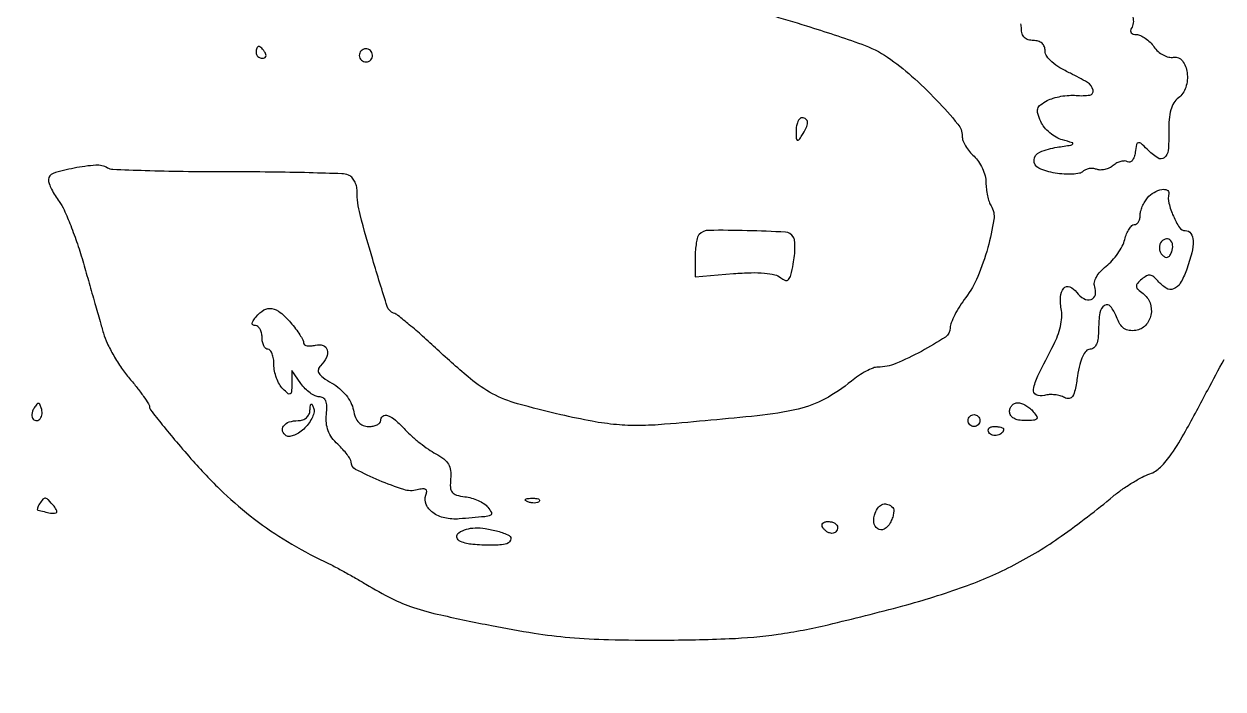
# Model space of a CAD drawing. Extents: x 0 to 5034, y 0 to 2560.
# Drawn here: x 4029.9 to 4232, y 466.8 to 578.8 of the extents above; entities that cross this region are included whole.
import ezdxf

# ---------------------------------------------------------------- set-up
doc = ezdxf.new("R2010")
doc.units = 0

msp = doc.modelspace()

# ---------------------------------------------------------------- linework, layer by layer
for points in [[(4149.223276, 582.13271, -0.009067), (4161.76006, 578.472931, -0.009498), (4171.095524, 575.36724, -0.064028), (4175.439285, 573.171473, -0.032314), (4179.491275, 570.023305, -0.021736), (4183.705811, 565.948085, -0.016213), (4187.273488, 561.931787, -0.175234), (4188, 559.922461, 0.093326), (4188.140568, 559.175913, 0.039177), (4188.5875, 558.251963, 0.037002), (4189.234701, 557.311654, 0.039631), (4190, 556.5, -0.06022), (4190.766822, 555.616718, -0.041415), (4191.416998, 554.45942, -0.041638), (4191.863208, 553.221094, -0.064269), (4192.015313, 552.095012, 0.027923), (4192.082711, 551.004637, 0.024206), (4192.272022, 549.874477, 0.024938), (4192.544709, 548.866627, 0.062829), (4192.867713, 548.179805, -0.183052), (4193.346047, 545.855875, -0.027497), (4192.31654, 541.120568, -0.03156), (4190.632698, 536.238974, -0.064175), (4188.607432, 532.729738, 0.021737), (4187.609397, 531.296087, 0.023417), (4186.765933, 529.815559, 0.023784), (4186.166707, 528.486104, 0.094253), (4186, 527.609604, -0.252755), (4185.16986, 526.072331, -0.020932), (4181.135506, 523.661362, -0.026781), (4176.809307, 521.607451, -0.096262), (4173.826725, 521.009769, 0.092002), (4172.994033, 520.850209, 0.027609), (4171.814624, 520.312137, 0.026652), (4170.531819, 519.549255, 0.026022), (4169.326725, 518.648568, -0.049484), (4164.887319, 515.644023, -0.067323), (4160.36936, 513.934944, -0.032135), (4153.476874, 512.801713, -0.003708), (4137.849255, 511.371047, -0.01789), (4133.546975, 511.163945, -0.026054), (4129.75323, 511.314905, -0.022958), (4125.658913, 511.882595, -0.010358), (4120.349255, 512.983252, -0.012536), (4113.045239, 514.849705, -0.052725), (4108.848236, 516.529, -0.053074), (4105.108497, 519.043864, -0.012812), (4099.509789, 523.990894, 0.005671), (4097.067495, 526.211814, 0.007799), (4094.819162, 528.148317, 0.005285), (4092.900167, 529.715601, 0.08825), (4092.18065, 530.107032, -0.239156), (4091.102905, 531.198425, -0.004456), (4088.645011, 539.124454, -0.009607), (4086.525217, 546.707807, -0.06197), (4086.012423, 550.643011, 0.062222), (4085.899814, 551.503812, 0.060428), (4085.578625, 552.31961, 0.065553), (4085.107567, 552.970174, 0.112159), (4084.55311, 553.341246, 0.083456), (4083.455133, 553.563682, 0.001787), (4077.939647, 553.727996, 0.004067), (4071.470218, 553.844942, 0.002726), (4064.070996, 553.878164, -0.003306), (4056.696863, 553.919831, -0.005064), (4050.307509, 554.06292, -0.001915), (4044.832065, 554.262035, -0.129058), (4043.946887, 554.532826, 0.158516), (4041.995255, 555.008681, 0.029814), (4038.307022, 554.508213, 0.026154), (4034.770401, 553.617301, 0.329095), (4034, 552.573586, 0.088522), (4034.117666, 551.91418, 0.025112), (4034.528235, 550.952176, 0.024459), (4035.109975, 549.893621, 0.023669), (4035.798247, 548.884859, -0.055731), (4036.635624, 547.471048, -0.012064), (4037.741241, 544.850552, -0.012442), (4038.878402, 541.737627, -0.011613), (4039.887497, 538.5, -0.000026), (4040.843431, 535.161289, -0.000025), (4041.821172, 531.745093, -0.000025), (4042.689327, 528.710657, -0.000084), (4043.253067, 526.738616, 0.041127), (4043.901189, 525.019229, 0.019957), (4044.991983, 522.937224, 0.019643), (4046.307656, 520.847004, 0.026726), (4047.663817, 519.079651, -0.009679), (4048.94291, 517.525402, -0.013396), (4050.02462, 516.079931, -0.009929), (4050.860862, 514.846497, -0.140214), (4051.015739, 514.341036, 0.162932), (4051.212941, 513.786621, 0.002961), (4053.183555, 511.302775, 0.007009), (4055.558486, 508.428912, 0.004583), (4058.373434, 505.179051, 0.021753), (4063.491739, 499.863268, 0.027238), (4068.69848, 495.420776, 0.02774), (4074.274592, 491.635105, 0.02408), (4080.5, 488.292024, -0.009835), (4081.931307, 487.575147, -0.004354), (4083.79375, 486.575253, -0.004307), (4085.749164, 485.481398, -0.00579), (4087.5, 484.455027, 0.018405), (4091.879103, 482.034219, 0.037596), (4095.504157, 480.531247, 0.02563), (4100.104193, 479.274822, 0.004743), (4108.699325, 477.479678, 0.010288), (4115.84858, 476.209477, 0.017537), (4121.871692, 475.48207, 0.015555), (4128.406228, 475.128804, 0.006294), (4137.330773, 475.036755, 0.009686), (4148.754015, 475.284035, 0.024969), (4156.969661, 476.033239, 0.022999), (4165.445739, 477.635761, 0.007174), (4178, 480.803932, 0.020509), (4188.384269, 484.045275, 0.034103), (4196.782203, 487.712756, 0.03374), (4204.665228, 492.517545, 0.019567), (4213.472376, 499.26806, -0.020691), (4214.956974, 500.400689, -0.015939), (4216.663115, 501.514766, -0.016205), (4218.327014, 502.454649, -0.036604), (4219.654372, 503.029358, 0.113842), (4221.430229, 504.148025, 0.044626), (4223.290462, 506.389311, 0.024862), (4225.663245, 510.226166, 0.005283), (4229.385488, 517.144998, -0.004753), (4232.153383, 522.303006, -0.006284)], [(4216.753462, 579.939561, -0.218104), (4216.514451, 578.023382, 0.128074), (4216.394643, 577.63444, 0.189345), (4216.509063, 577.300618, 0.14656), (4216.856124, 577.075569, 0.071178), (4217.384279, 577, -0.106897), (4218.063768, 576.85305, -0.046378), (4218.870902, 576.392351, -0.043052), (4219.669998, 575.722825, -0.044112), (4220.335491, 574.931407, 0.061582), (4221.027945, 574.163877, 0.056814), (4221.904476, 573.563875, 0.060697), (4222.824277, 573.21186, 0.103897), (4223.642195, 573.181407, -0.281474), (4225.127584, 572.589996, -0.131843), (4225.927023, 570.594032, -0.104477), (4225.702984, 568.094986, -0.161845), (4224.458034, 566.345656, 0.098135), (4223.683354, 565.503654, 0.068952), (4223.168118, 564.319659, 0.0508), (4222.889455, 562.708395, 0.022456), (4222.835749, 560.546342, -0.026614), (4222.73453, 557.493791, -0.208148), (4222.072392, 556.27248, -0.322148), (4220.96303, 556.227792, -0.051265), (4219.178571, 557.687062, 0.012987), (4218.124574, 558.692751, 0.252126), (4217.701308, 558.797238, 0.284985), (4217.415281, 558.498465, 0.015845), (4217.178506, 557.172231, -0.04612), (4216.985013, 556.371708, -0.087812), (4216.665834, 555.793664, -0.142944), (4216.279861, 555.525536, -0.222768), (4215.884701, 555.571259, 0.133303), (4215.40641, 555.713222, 0.066542), (4214.77399, 555.643757, 0.058804), (4214.093256, 555.387711, 0.053924), (4213.46893, 554.974214, -0.062284), (4212.813528, 554.555677, -0.053478), (4212.040915, 554.284934, -0.056046), (4211.273103, 554.193736, -0.093434), (4210.63459, 554.309979, 0.070592), (4210.035992, 554.447272, 0.060449), (4209.389173, 554.423819, 0.062884), (4208.793894, 554.250969, 0.09458), (4208.348024, 553.948024, -0.150616), (4207.764792, 553.639617, -0.031708), (4206.607174, 553.495292, -0.030558), (4205.18959, 553.495943, -0.024835), (4203.679501, 553.664584, -0.067148), (4200.915918, 554.50425, -0.314163), (4200.116453, 555.859581, -0.282312), (4201.097394, 557.215862, -0.060925), (4204.011353, 558.030578, 0.002458), (4206.33618, 558.395855, 0.195297), (4206.646071, 558.584361, 0.521514), (4206.577471, 558.7894, 0.00577), (4204.921439, 559.256602, -0.064811), (4203.854117, 559.698922, -0.044485), (4202.779466, 560.451981, -0.044578), (4201.857971, 561.380574, -0.066332), (4201.250574, 562.349395, -0.032807), (4200.741718, 563.693391, -0.149357), (4200.741866, 564.520182, -0.160392), (4201.202311, 565.172323, -0.039475), (4202.329134, 565.877274, -0.048171), (4203.357054, 566.292448, -0.027545), (4204.660598, 566.601128, -0.027293), (4206.018474, 566.768811, -0.040385), (4207.217582, 566.753903, 0.061424), (4209.534872, 566.822362, 0.444481), (4210.078649, 567.648626, 0.193888), (4209.131323, 568.92772, 0.028872), (4206.25, 570.47412, -0.025848), (4204.465356, 571.418087, -0.046224), (4203.126202, 572.395708, -0.059809), (4202.274439, 573.350669, -0.153403), (4202, 574.22412, 0.092858), (4201.861701, 574.962384, 0.119138), (4201.46845, 575.528015, 0.110419), (4200.833725, 575.879865, 0.071677), (4200, 576, -0.072254), (4199.126841, 576.126841, -0.124864), (4198.5, 576.5, -0.124864), (4198.126841, 577.126841, -0.072254), (4198, 578, 0.071973), (4197.885957, 578.788161, 0.094927)], [(4333.80723, 348.200801, -0.000043), (4256.765145, 349.011289, -0.136582)]]:
    msp.add_lwpolyline(points, format="xyb")
for points in [[(4069, 574, 0.105053), (4069.081062, 573.618444, 0.099167), (4069.311086, 573.29375, 0.09642), (4069.654762, 573.076123, 0.093332), (4070.059017, 573, 0.108972), (4070.413961, 573.078288, 0.182303), (4070.6254, 573.29375, 0.161196), (4070.656512, 573.6179, 0.082592), (4070.5, 574, 0.029505), (4070.231006, 574.382774, 0.035638), (4069.933975, 574.70625, 0.038439), (4069.65171, 574.934461, 0.151918), (4069.440983, 575, 0.210953), (4069.272352, 574.92554, 0.081139), (4069.129539, 574.70625, 0.061769), (4069.032345, 574.382849, 0.042167)], [(4086.552786, 574.08541, 0.099038), (4086.401684, 573.679226, 0.097945), (4086.417584, 573.244476, 0.097945), (4086.597789, 572.848514, 0.099038), (4086.91459, 572.552786, 0.099038), (4087.320774, 572.401684, 0.097945), (4087.755524, 572.417584, 0.097945), (4088.151486, 572.597789, 0.099038), (4088.447214, 572.91459, 0.099038), (4088.598316, 573.320774, 0.097945), (4088.582416, 573.755524, 0.097945), (4088.402211, 574.151486, 0.099038), (4088.08541, 574.447214, 0.099038), (4087.679226, 574.598316, 0.097945), (4087.244476, 574.582416, 0.097945), (4086.848514, 574.402211, 0.099038)], [(4160.015313, 560.75, 0.011293), (4160.050422, 559.555791, 0.220444), (4160.218347, 559.237851, 0.409657), (4160.479509, 559.271114, 0.023197), (4161, 560, 0.031558), (4161.729028, 561.301377, 0.112355), (4161.939692, 562.227035, 0.234725), (4161.667076, 562.775753, 0.163584), (4161, 563, 0.210568), (4160.618823, 562.832025, 0.082215), (4160.298248, 562.339062, 0.062416), (4160.082804, 561.611405, 0.042523)], [(4222.835962, 550.25, 0.114235), (4222.856075, 548.595656, 0.044497), (4223.598733, 546.417356, 0.042411), (4224.642147, 544.517718, 0.251017), (4225.608408, 544, -0.244968), (4226.538033, 543.515466, -0.146357), (4226.938682, 542.303203, -0.070813), (4226.705364, 540.244393, -0.023189), (4225.799112, 537.320998, -0.045138), (4224.776408, 535.132707, -0.172604), (4223.644224, 534.176075, -0.231812), (4222.390617, 534.296623, -0.081839), (4220.989766, 535.512331, 0.044684), (4220.288643, 536.218189, 0.14816), (4219.693638, 536.47346, 0.15328), (4219.069706, 536.351459, 0.048897), (4218.277021, 535.814944, 0.035171), (4217.531467, 535.102008, 0.209167), (4217.363356, 534.60318, 0.187504), (4217.608178, 534.106586, 0.027679), (4218.489882, 533.38374, -0.149298), (4219.67214, 531.805806, -0.136753), (4219.824159, 529.776948, -0.143261), (4218.910769, 528.029393, -0.167415), (4217.251612, 527.18066, -0.069848), (4216.13789, 527.178859, -0.120674), (4215.281666, 527.5189, -0.104252), (4214.598275, 528.260134, -0.043463), (4214.003485, 529.490835, 0.076525), (4213.012796, 531.236971, 0.393871), (4212.009683, 531.390163, 0.20556), (4211.218158, 530.145563, 0.040266), (4211, 527.440983, -0.02688), (4210.917364, 525.904974, -0.072258), (4210.645471, 524.847921, -0.119771), (4210.189764, 524.22869, -0.176282), (4209.561273, 524, 0.208179), (4208.899022, 523.711776, 0.077647), (4208.318242, 522.853353, 0.051087), (4207.828482, 521.458874, 0.021709), (4207.449646, 519.51278, -0.012772), (4207.036181, 517.165981, -0.086591), (4206.608723, 516.072616, -0.238138), (4206.0341, 515.714121, -0.151245), (4205.246339, 515.882018, 0.062398), (4204.524957, 516.174818, 0.038018), (4203.619713, 516.344167, 0.037597), (4202.681487, 516.375872, 0.053651), (4201.857967, 516.252607, -0.16973), (4200.489324, 516.362991, -0.34775), (4200.017824, 517.258304, -0.068195), (4200.780295, 519.553035, -0.006508), (4203.459108, 524.826791, 0.03486), (4204.093689, 526.273707, 0.029974), (4204.558851, 527.869165, 0.03111), (4204.80395, 529.373014, 0.072186), (4204.752927, 530.512145, -0.055456), (4204.571911, 532.825627, -0.166494), (4205.126444, 534.287005, -0.332779), (4206.134166, 534.528979, -0.133937), (4207.308811, 533.592354, 0.107043), (4208.498473, 532.535925, 0.20747), (4209.739985, 532.406666, 0.271369), (4210.452161, 533.193826, 0.143947), (4210.342875, 534.548865, -0.147909), (4210.289374, 535.283284, -0.072401), (4210.627971, 536.168007, -0.058496), (4211.308059, 537.106816, -0.040146), (4212.274172, 538.001023, 0.0424), (4213.278049, 538.93861, 0.031237), (4214.226037, 540.129481, 0.03186), (4214.985093, 541.378234, 0.059212), (4215.406674, 542.484184, -0.0345), (4215.720385, 543.447335, -0.046559), (4216.140775, 544.260979, -0.055034), (4216.598241, 544.826794, -0.197752), (4217.019052, 545, 0.154832), (4217.393172, 545.118697, 0.097767), (4217.711847, 545.453023, 0.080141), (4217.926907, 545.952501, 0.061738), (4218, 546.542206, -0.064604), (4218.089979, 547.235687, -0.035336), (4218.367188, 548.048443, -0.034555), (4218.771469, 548.847442, -0.046131), (4219.25, 549.504169, -0.078103), (4220.344304, 550.412885, -0.083205), (4221.641625, 550.917696, -0.156581), (4222.545732, 550.821886, -0.356525)], [(4143.666667, 543.333333, 0.131818), (4143.407578, 542.884242, 0.022804), (4143.195833, 541.917159, 0.023425), (4143.048875, 540.729484, 0.01907), (4143, 539.448486), (4143, 536.230306), (4149.484107, 536.750787, -0.013526), (4152.417718, 536.906556, -0.02813), (4154.70676, 536.837295, -0.035654), (4156.409771, 536.566354, -0.11644), (4157.425023, 536.062226, 0.083362), (4158.204942, 535.609038, 0.305835), (4158.732626, 535.734574, 0.126076), (4159.130794, 536.476043, 0.014134), (4159.540034, 538.361706, 0.021586), (4159.743632, 539.783, 0.02478), (4159.811562, 541.152411, 0.024992), (4159.753981, 542.30402, 0.113899), (4159.540101, 542.935115, 0.245112), (4158.221633, 543.719142, 0.007662), (4151.751219, 543.980729, 0.008592), (4145.330186, 544.03145, 0.196501)], [(4221.456231, 541.92918, 0.096954), (4221.269596, 541.433748, 0.077425), (4221.262492, 540.861972, 0.075714), (4221.431229, 540.303176, 0.085457), (4221.75435, 539.84565, 0.089096), (4222.213824, 539.526102, 0.194905), (4222.634705, 539.507162, 0.160337), (4223.008079, 539.795734, 0.057172), (4223.323543, 540.400758, 0.116591), (4223.483068, 541.581658, 0.199331), (4223.020943, 542.445214, 0.272416), (4222.220218, 542.569513, 0.1612)], [(4074.819665, 528.492394, -0.016334), (4075.654486, 527.466426, -0.020253), (4076.359526, 526.457382, -0.019005), (4076.875916, 525.57879, -0.123968), (4077, 525.086014, 0.245618), (4077.157359, 524.785006, 0.105812), (4077.5875, 524.604889, 0.069906), (4078.233661, 524.575059, 0.040603), (4079, 524.710251, -0.144479), (4080.285636, 524.670133, -0.259073), (4080.981965, 523.916096, -0.176471), (4080.838987, 522.629949, -0.081515), (4079.843378, 521.243378, 0.141905), (4079.485545, 520.593738, 0.203423), (4079.601629, 519.955172, 0.096847), (4080.295214, 519.245998, 0.020602), (4081.762782, 518.32136, -0.045662), (4083.067533, 517.405003, -0.048269), (4084.157828, 516.28238, -0.051178), (4084.956218, 515.042415, -0.068205), (4085.394404, 513.777982, 0.04373), (4085.76394, 512.515721, 0.094373), (4086.299926, 511.661553, 0.116198), (4087.030209, 511.171679, 0.090118), (4087.975, 511, 0.047412), (4088.750016, 511.073656, 0.067399), (4089.405156, 511.29375, 0.087558), (4089.846844, 511.618075, 0.193035), (4090, 512, -0.232887), (4090.367938, 512.747106, -0.258588), (4091.156523, 512.865863, -0.090402), (4092.464831, 512.087071, -0.026698), (4094.14504, 510.455778, 0.023961), (4095.248821, 509.372343, 0.015367), (4096.625234, 508.218991, 0.015444), (4098.046006, 507.170337, 0.027757), (4099.281287, 506.413919, -0.03949), (4100.631745, 505.542807, -0.095959), (4101.417033, 504.661127, -0.105716), (4101.773239, 503.606265, -0.054681), (4101.781287, 502.208141, 0.037838), (4101.740771, 500.75399, 0.157076), (4102.04566, 499.942485, 0.158679), (4102.764706, 499.466166, 0.038837), (4104.17682, 499.190639, -0.042077), (4105.289373, 498.966082, -0.035308), (4106.418539, 498.548965, -0.036734), (4107.400024, 498.01548, -0.076841), (4108.049265, 497.440639, -0.057521), (4108.663594, 496.498478, -0.434794), (4108.497749, 496.054346, -0.075691), (4107.547658, 495.819777, -0.002022), (4103.235019, 495.444005, -0.074516), (4100.784402, 495.605706, -0.101818), (4098.76761, 496.50051, -0.137412), (4097.650968, 497.889404, -0.195032), (4097.62148, 499.455976, 0.080391), (4097.749577, 500.069074, 0.280897), (4097.563231, 500.408446, 0.165445), (4097.059958, 500.506828, 0.030236), (4096.115773, 500.320024, -0.142435), (4093.876198, 500.380932, -0.023047), (4089.748152, 501.917061, -0.018778), (4085.766264, 503.791083, -0.280358), (4085, 505.050251, 0.139469), (4084.868812, 505.511415, 0.023352), (4084.343529, 506.277583, 0.024017), (4083.620856, 507.143071, 0.019261), (4082.765204, 508.004119, -0.048226), (4081.779016, 509.118616, -0.065887), (4081.141184, 510.296119, -0.066654), (4080.836291, 511.588157, -0.050829), (4080.84057, 513.043074, 0.028636), (4080.905932, 514.425178, 0.094779), (4080.726631, 515.314294, 0.160746), (4080.300762, 515.813032, 0.137171), (4079.63207, 516, -0.111611), (4078.939185, 516.156618, -0.045326), (4078.102233, 516.652861, -0.041907), (4077.264614, 517.372165, -0.041641), (4076.556704, 518.222506), (4075, 520.445012), (4075, 518.151078, -0.013609), (4074.963865, 516.823704, -0.263229), (4074.75, 516.489465, -0.310245), (4074.384421, 516.531639, -0.017223), (4073.5, 517.357143, -0.069264), (4072.925095, 518.117978, -0.038968), (4072.440625, 519.171875, -0.038047), (4072.110308, 520.333994, -0.050261), (4072, 521.428571, 0.037042), (4071.926944, 522.413343, 0.055756), (4071.70625, 523.244643, 0.073141), (4071.383113, 523.813074, 0.230944), (4071, 524, -0.191087), (4070.618118, 524.151477, -0.088204), (4070.29375, 524.5875, -0.068025), (4070.073693, 525.234582, -0.048028), (4070, 526, 0.054166), (4069.91687, 526.76512, 0.073876), (4069.670282, 527.4125, 0.093538), (4069.305846, 527.846976, 0.173281), (4068.877555, 528, -0.122183), (4068.467821, 528.101643, -0.300026), (4068.325424, 528.361364, -0.128583), (4068.48229, 528.808783, -0.024942), (4069, 529.5, -0.085519), (4070.323462, 530.631695, -0.17894), (4071.637086, 530.874392, -0.132426), (4073.074906, 530.206677, -0.039274)], [(4031.582949, 514.134215, 0.052326), (4031.327923, 513.604943, 0.061761), (4031.20609, 513.06291, 0.07231), (4031.228156, 512.59012, 0.149701), (4031.399864, 512.266802, 0.208213), (4032.031223, 512.018401, 0.228122), (4032.610436, 512.323111, 0.143258), (4032.913564, 513.144952, 0.097944), (4032.787251, 514.138246, 0.033951), (4032.536207, 514.749629, 0.286646), (4032.294341, 514.899578, 0.233206), (4032.012891, 514.759582, 0.024362)], [(4077.218922, 510.774477, -0.042235), (4076.36458, 510.053444, -0.054088), (4075.466111, 509.552659, -0.064735), (4074.657935, 509.328006, -0.175627), (4074.084554, 509.447742, -0.176124), (4073.466489, 510.230207, -0.249577), (4073.613047, 511.087675, -0.151286), (4074.582014, 511.767878, -0.078099), (4076.059017, 512, 0.078883), (4076.844921, 512.124765, 0.100092), (4077.483344, 512.48557, 0.105846), (4077.906986, 513.047529, 0.097806), (4078.078947, 513.75, -0.013753), (4078.135979, 514.534332, -0.229158), (4078.268942, 514.750895, -0.440878), (4078.441155, 514.704926, -0.025151), (4078.697003, 514.145833, -0.142912), (4078.760188, 513.482556, -0.056124), (4078.485199, 512.596904, -0.049541), (4077.950807, 511.64642, -0.043581)], [(4200, 513.5, -0.037417), (4200.578847, 512.685618, -0.333054), (4200.537632, 512.27432, -0.193794), (4200.0561, 512.044628, -0.015561), (4198.622445, 512, -0.043099), (4197.511194, 512.095966, -0.087038), (4196.687074, 512.392996, -0.121072), (4196.183787, 512.871861, -0.143291), (4196, 513.5, -0.090674), (4196.104712, 514.072657, -0.09558), (4196.404657, 514.559375, -0.099644), (4196.85199, 514.885048, -0.108083), (4197.377555, 515, -0.086594), (4197.995234, 514.892217, -0.04354), (4198.71614, 514.559375, -0.041499), (4199.421878, 514.073942, -0.048188)], [(4191, 512, -0.099038), (4190.923658, 511.618362, -0.097945), (4190.70625, 511.29375, -0.097945), (4190.381638, 511.076342, -0.099038), (4190, 511, -0.099038), (4189.618362, 511.076342, -0.097945), (4189.29375, 511.29375, -0.097945), (4189.076342, 511.618362, -0.099038), (4189, 512, -0.099038), (4189.076342, 512.381638, -0.097945), (4189.29375, 512.70625, -0.097945), (4189.618362, 512.923658, -0.099038), (4190, 513, -0.099038), (4190.381638, 512.923658, -0.097945), (4190.70625, 512.70625, -0.097945), (4190.923658, 512.381638, -0.099038)], [(4195, 510.559017, -0.211827), (4194.716404, 509.919648, -0.127879), (4193.969093, 509.529206, -0.122608), (4193.101938, 509.54388, -0.191362), (4192.510081, 509.983688, -0.136093), (4192.397824, 510.36964, -0.190788), (4192.524436, 510.701458, -0.140899), (4192.890269, 510.925389, -0.067432), (4193.440983, 511, -0.026751), (4194.038367, 510.968016, -0.042195), (4194.542039, 510.870461, -0.051652), (4194.89701, 510.729146, -0.279105)], [(4032.5, 498, 0.024465), (4032.285131, 497.610999, 0.044078), (4032.154287, 497.271275, 0.062476), (4032.115545, 497.022916, 0.353185), (4032.190983, 496.923489, 0.009465), (4034.352713, 496.431485, 0.110428), (4035.213243, 496.444488, 0.46087), (4035.398728, 496.80783, 0.075397), (4034.933363, 497.580293, 0.015231), (4033.994387, 498.644027, 0.16301), (4033.494248, 498.913356, 0.261772), (4033.059937, 498.759111, 0.041002)], [(4116.729167, 498.395833, -0.126455), (4116.402231, 498.202593, -0.060344), (4115.916927, 498.123424, -0.05415), (4115.359369, 498.160852, -0.051402), (4114.8125, 498.316886, -0.054073), (4114.395823, 498.538436, -0.470617), (4114.37858, 498.720685, -0.168741), (4114.670344, 498.862007, -0.018894), (4115.416667, 498.921053, -0.028489), (4116.112848, 498.910055, -0.077125), (4116.592839, 498.799335, -0.208169), (4116.77538, 498.614691, -0.296942)], [(4176.29815, 497.368517, -0.18445), (4176.467874, 496.989068, -0.054489), (4176.433506, 496.342119, -0.046631), (4176.230533, 495.56391, -0.035781), (4175.872176, 494.761158, -0.142983), (4174.870885, 493.739717, -0.280542), (4173.773946, 493.778897, -0.225383), (4173.124868, 494.850238, -0.117477), (4173.335833, 496.432783, -0.078117), (4173.898861, 497.410852, -0.147709), (4174.643452, 497.919442, -0.167641), (4175.476179, 497.897593, -0.107151)], [(4109.75, 493.369714, -0.052772), (4111.624824, 492.648391, -0.409909), (4111.89201, 491.842206, -0.247061), (4110.969871, 491.172171, -0.036001), (4108.581787, 491, -0.023835), (4105.511458, 491.146445, -0.069717), (4103.454693, 491.637862, -0.248819), (4102.84526, 492.347863, -0.316862), (4103.166154, 493.123851, -0.07104), (4104.440983, 493.697948, -0.061066), (4105.89395, 493.931394, -0.049414), (4107.62458, 493.824962, -0.025422)], [(4167, 494, -0.092995), (4166.928382, 493.618268, -0.096318), (4166.723586, 493.29375, -0.099231), (4166.418051, 493.076556, -0.105429), (4166.059017, 493, -0.089642), (4165.653442, 493.073302, -0.053229), (4165.2129, 493.29375, -0.051032), (4164.806203, 493.617485, -0.06081), (4164.5, 494, -0.139169), (4164.392057, 494.379648, -0.191142), (4164.521475, 494.70625, -0.138808), (4164.889346, 494.926733, -0.066118), (4165.440983, 495, -0.062283), (4166.037096, 494.925455, -0.080552), (4166.542039, 494.70625, -0.097988), (4166.879982, 494.381379, -0.153634)]]:
    msp.add_lwpolyline(points, format="xyb", close=True)

doc.saveas('drawing.dxf')
